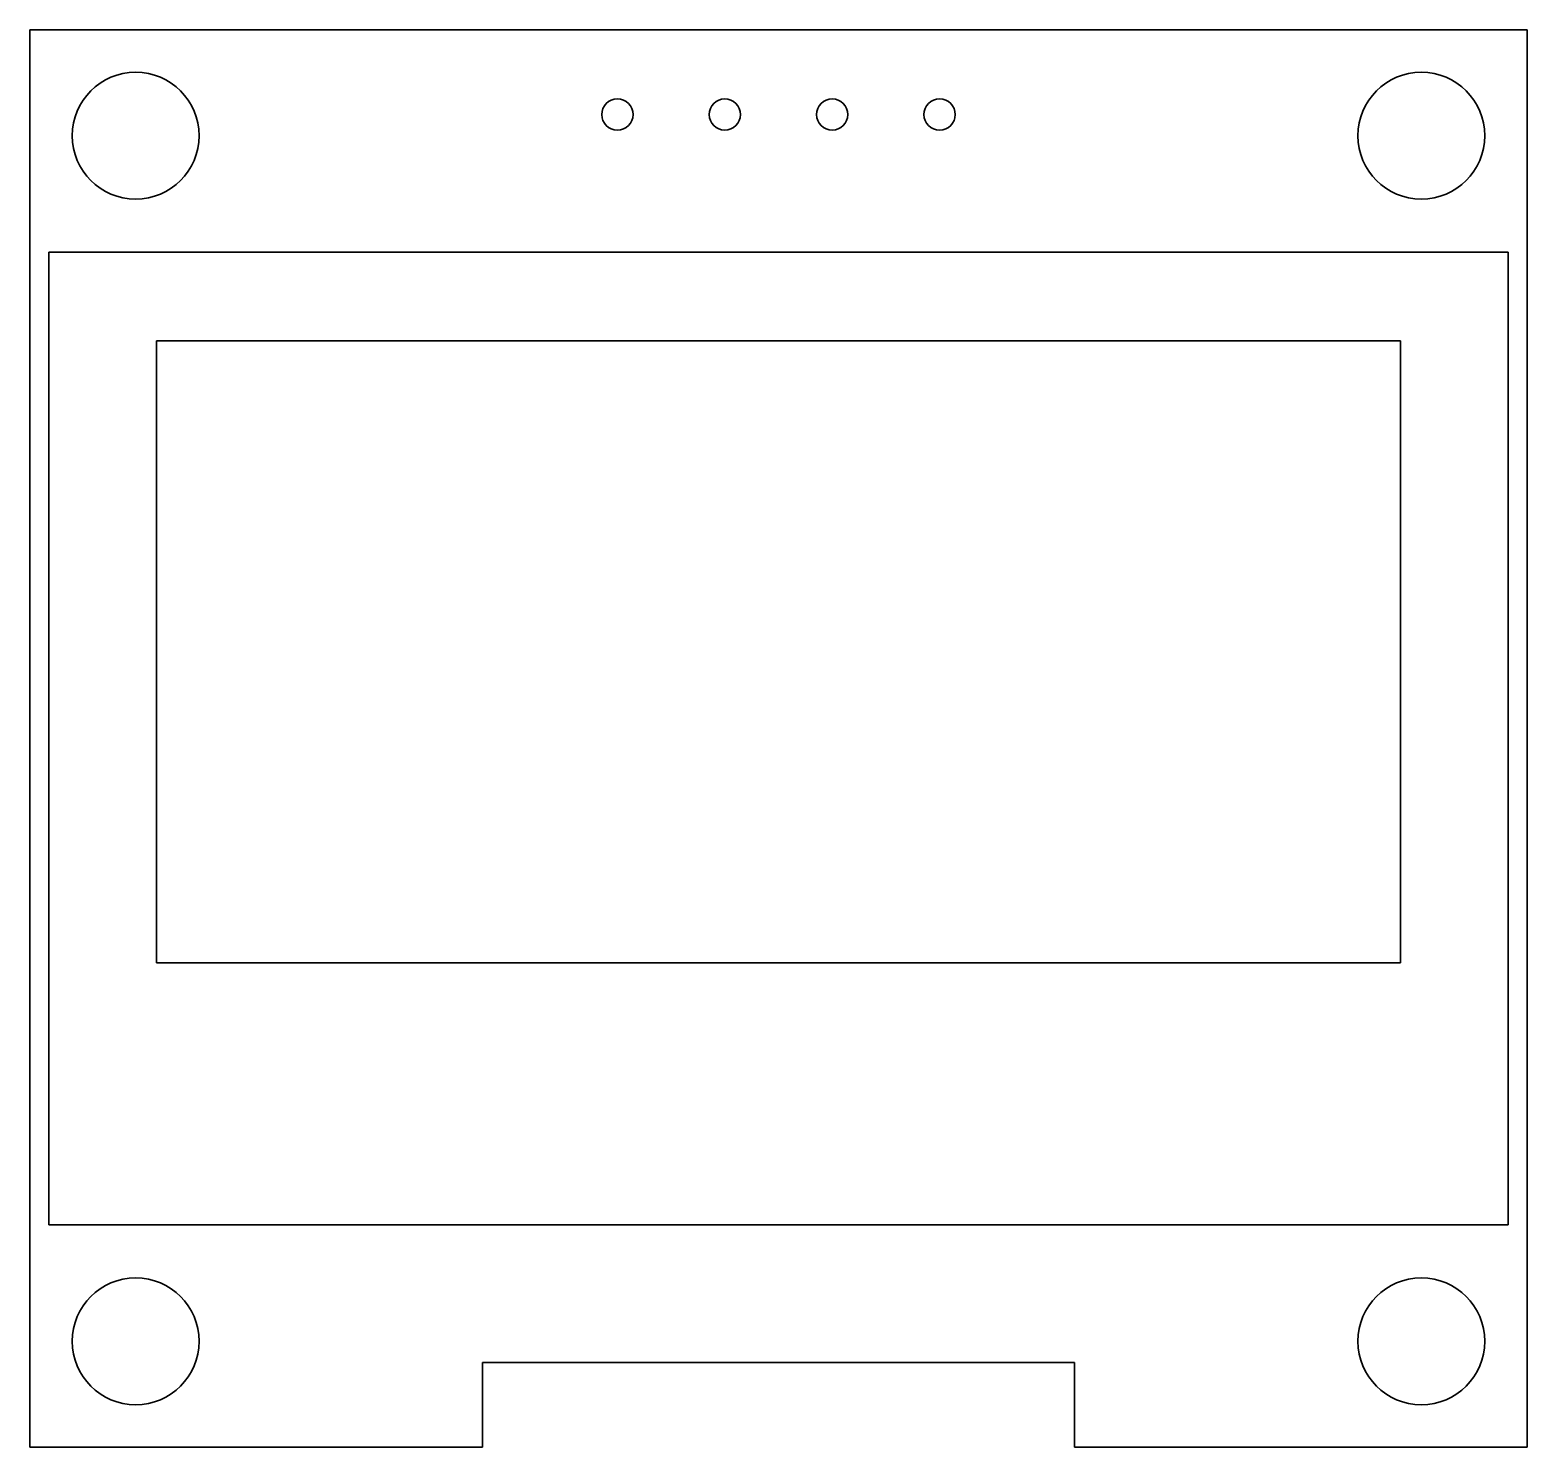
# Model space of a CAD drawing. Extents: x 576.8 to 612.2, y 403.7 to 437.2.
import ezdxf

# ---------------------------------------------------------------- set-up
doc = ezdxf.new("R2010")
doc.units = 0

msp = doc.modelspace()

# ---------------------------------------------------------------- linework, layer by layer
at = {"color": 7, "lineweight": 35}
for p, q in [((576.8, 437.25), (612.2, 437.25)), ((576.8, 437.25), (576.8, 403.75)), ((612.2, 403.75), (612.2, 437.25)), ((577.25, 432), (577.25, 409)), ((577.25, 432), (611.75, 432)), ((611.75, 409), (611.75, 432)), ((579.79, 429.9), (609.21, 429.9)), ((609.21, 415.2), (579.79, 415.2)), ((611.75, 409), (577.25, 409))]:
    msp.add_line(p, q, dxfattribs=at)
at = {"color": 7, "lineweight": 35, "ltscale": 0.3675}
for p, q in [((579.79, 429.9), (579.79, 415.2)), ((609.21, 415.2), (609.21, 429.9))]:
    msp.add_line(p, q, dxfattribs=at)
at = {"color": 7, "lineweight": 35, "ltscale": 0.05}
for p, q in [((587.5, 405.75), (587.5, 403.75)), ((601.5, 403.75), (601.5, 405.75))]:
    msp.add_line(p, q, dxfattribs=at)
at = {"color": 7, "lineweight": 35, "ltscale": 0.35}
msp.add_line((587.5, 405.75), (601.5, 405.75), dxfattribs=at)
at = {"color": 7, "lineweight": 35, "ltscale": 0.2675}
for p, q in [((587.5, 403.75), (576.8, 403.75)), ((612.2, 403.75), (601.5, 403.75))]:
    msp.add_line(p, q, dxfattribs=at)
at = {"color": 7, "lineweight": 35}
for centre, radius in [((579.3, 434.75), 1.5), ((609.7, 434.75), 1.5), ((590.69, 435.25), 0.37), ((593.23, 435.25), 0.37), ((595.77, 435.25), 0.37), ((598.31, 435.25), 0.37), ((579.3, 406.25), 1.5), ((609.7, 406.25), 1.5)]:
    msp.add_circle(centre, radius, dxfattribs=at)

doc.saveas('drawing.dxf')
